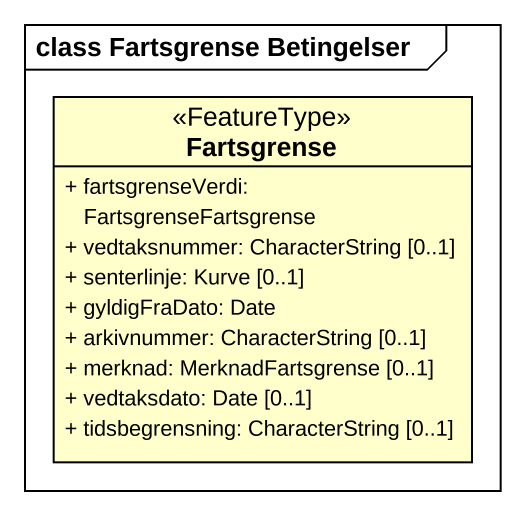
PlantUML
@startuml
mainframe class Fartsgrense Betingelser
hide circle
hide empty members
skinparam classAttributeIconSize 0
class Fartsgrense <<FeatureType>> {
  + fartsgrenseVerdi: FartsgrenseFartsgrense
  + vedtaksnummer: CharacterString [0..1]
  + senterlinje: Kurve [0..1]
  + gyldigFraDato: Date
  + arkivnummer: CharacterString [0..1]
  + merknad: MerknadFartsgrense [0..1]
  + vedtaksdato: Date [0..1]
  + tidsbegrensning: CharacterString [0..1]
}
@enduml
